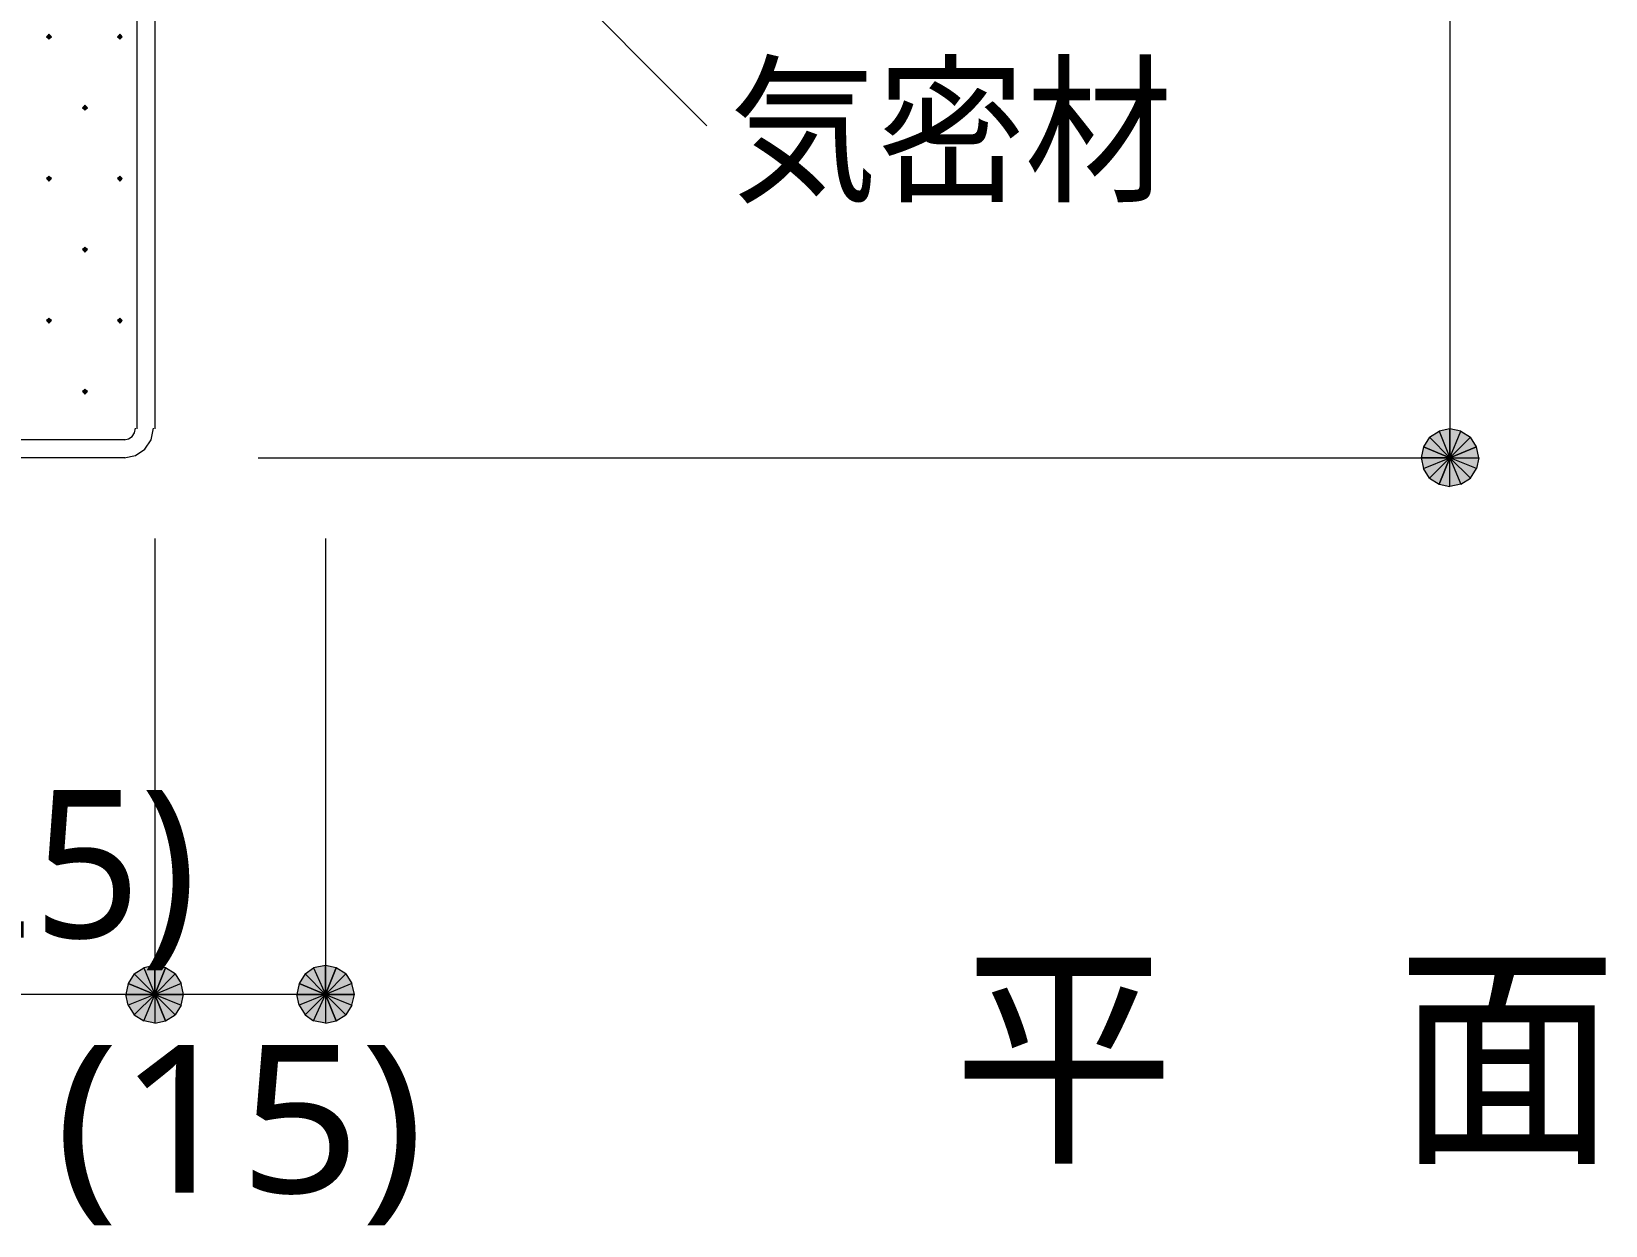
# Model space of a CAD drawing. Header units: millimetres. Extents: x 0 to 420, y 0 to 297.
# Drawn here: x 253.99 to 281.69, y 208.32 to 229.33 of the extents above; entities that cross this region are included whole.
import ezdxf
from ezdxf.enums import TextEntityAlignment as Align

# ---------------------------------------------------------------- set-up
doc = ezdxf.new("R2010")
doc.units = ezdxf.units.MM
doc.styles.add('kst32b', font='NotoSansJP-Variable.ttf')

msp = doc.modelspace()

# ---------------------------------------------------------------- hatches: boundary and pattern name
for points in [[(254.296, 229.277), (254.275, 229.256), (254.254, 229.235), (254.275, 229.214), (254.296, 229.193), (254.318, 229.214), (254.339, 229.235), (254.318, 229.256), (254.296, 229.277)], [(255.545, 229.277), (255.524, 229.256), (255.503, 229.235), (255.524, 229.214), (255.545, 229.193), (255.566, 229.214), (255.587, 229.235), (255.566, 229.256), (255.545, 229.277)], [(254.931, 228.029), (254.91, 228.007), (254.889, 227.986), (254.91, 227.965), (254.931, 227.944), (254.953, 227.965), (254.974, 227.986), (254.953, 228.007), (254.931, 228.029)], [(254.296, 226.78), (254.275, 226.758), (254.254, 226.737), (254.275, 226.716), (254.296, 226.695), (254.318, 226.716), (254.339, 226.737), (254.318, 226.758), (254.296, 226.78)], [(255.545, 226.78), (255.524, 226.758), (255.503, 226.737), (255.524, 226.716), (255.545, 226.695), (255.566, 226.716), (255.587, 226.737), (255.566, 226.758), (255.545, 226.78)], [(254.931, 225.531), (254.91, 225.51), (254.889, 225.488), (254.91, 225.467), (254.931, 225.446), (254.953, 225.467), (254.974, 225.488), (254.953, 225.51), (254.931, 225.531)], [(254.296, 224.282), (254.275, 224.261), (254.254, 224.24), (254.275, 224.218), (254.296, 224.197), (254.318, 224.218), (254.339, 224.24), (254.318, 224.261), (254.296, 224.282)], [(255.545, 224.282), (255.524, 224.261), (255.503, 224.24), (255.524, 224.218), (255.545, 224.197), (255.566, 224.218), (255.587, 224.24), (255.566, 224.261), (255.545, 224.282)], [(254.931, 223.033), (254.91, 223.012), (254.889, 222.991), (254.91, 222.97), (254.931, 222.948), (254.953, 222.97), (254.974, 222.991), (254.953, 223.012), (254.931, 223.033)], [(278.49, 222.017), (278.448, 221.827), (278.955, 221.827), (278.49, 222.017)], [(256.35, 212.852), (256.159, 212.894), (256.159, 212.386), (256.35, 212.852)], [(259.355, 212.852), (259.165, 212.894), (259.165, 212.386), (259.355, 212.852)]]:
    msp.add_hatch(color=7).paths.add_polyline_path(points)
h = msp.add_hatch(color=7)
h.paths.add_polyline_path([(278.955, 222.335), (278.765, 222.292), (278.955, 221.827), (278.955, 222.335)])
h.paths.add_polyline_path([(278.765, 222.292), (278.955, 221.827), (278.596, 222.187), (278.765, 222.292)])
h.paths.add_polyline_path([(278.955, 221.827), (278.596, 222.187), (278.49, 222.017), (278.955, 221.827)])
h = msp.add_hatch(color=7)
h.paths.add_polyline_path([(279.421, 222.017), (279.315, 222.187), (278.955, 221.827), (279.421, 222.017)])
h.paths.add_polyline_path([(279.315, 222.187), (278.955, 221.827), (279.146, 222.292), (279.315, 222.187)])
h.paths.add_polyline_path([(278.955, 221.827), (279.146, 222.292), (278.955, 222.335), (278.955, 221.827)])
h = msp.add_hatch(color=7)
h.paths.add_polyline_path([(279.315, 221.467), (279.421, 221.636), (278.955, 221.827), (279.315, 221.467)])
h.paths.add_polyline_path([(279.421, 221.636), (278.955, 221.827), (279.464, 221.827), (279.421, 221.636)])
h.paths.add_polyline_path([(278.955, 221.827), (279.464, 221.827), (279.421, 222.017), (278.955, 221.827)])
h = msp.add_hatch(color=7)
h.paths.add_polyline_path([(278.448, 221.827), (278.49, 221.636), (278.955, 221.827), (278.448, 221.827)])
h.paths.add_polyline_path([(278.49, 221.636), (278.955, 221.827), (278.596, 221.467), (278.49, 221.636)])
h.paths.add_polyline_path([(278.955, 221.827), (278.596, 221.467), (278.765, 221.361), (278.955, 221.827)])
h = msp.add_hatch(color=7)
h.paths.add_polyline_path([(278.765, 221.361), (278.955, 221.319), (278.955, 221.827), (278.765, 221.361)])
h.paths.add_polyline_path([(278.955, 221.319), (278.955, 221.827), (279.146, 221.361), (278.955, 221.319)])
h.paths.add_polyline_path([(278.955, 221.827), (279.146, 221.361), (279.315, 221.467), (278.955, 221.827)])
h = msp.add_hatch(color=7)
h.paths.add_polyline_path([(256.159, 212.894), (255.969, 212.852), (256.159, 212.386), (256.159, 212.894)])
h.paths.add_polyline_path([(255.969, 212.852), (256.159, 212.386), (255.799, 212.746), (255.969, 212.852)])
h.paths.add_polyline_path([(256.159, 212.386), (255.799, 212.746), (255.693, 212.577), (256.159, 212.386)])
h = msp.add_hatch(color=7)
h.paths.add_polyline_path([(256.667, 212.386), (256.625, 212.577), (256.159, 212.386), (256.667, 212.386)])
h.paths.add_polyline_path([(256.625, 212.577), (256.159, 212.386), (256.519, 212.746), (256.625, 212.577)])
h.paths.add_polyline_path([(256.159, 212.386), (256.519, 212.746), (256.35, 212.852), (256.159, 212.386)])
h = msp.add_hatch(color=7)
h.paths.add_polyline_path([(259.165, 212.894), (258.953, 212.852), (259.165, 212.386), (259.165, 212.894)])
h.paths.add_polyline_path([(258.953, 212.852), (259.165, 212.386), (258.805, 212.746), (258.953, 212.852)])
h.paths.add_polyline_path([(259.165, 212.386), (258.805, 212.746), (258.699, 212.577), (259.165, 212.386)])
h = msp.add_hatch(color=7)
h.paths.add_polyline_path([(259.673, 212.386), (259.63, 212.577), (259.165, 212.386), (259.673, 212.386)])
h.paths.add_polyline_path([(259.63, 212.577), (259.165, 212.386), (259.525, 212.746), (259.63, 212.577)])
h.paths.add_polyline_path([(259.165, 212.386), (259.525, 212.746), (259.355, 212.852), (259.165, 212.386)])
h = msp.add_hatch(color=7)
h.paths.add_polyline_path([(255.693, 212.577), (255.651, 212.386), (256.159, 212.386), (255.693, 212.577)])
h.paths.add_polyline_path([(255.651, 212.386), (256.159, 212.386), (255.693, 212.196), (255.651, 212.386)])
h.paths.add_polyline_path([(256.159, 212.386), (255.693, 212.196), (255.799, 212.026), (256.159, 212.386)])
h = msp.add_hatch(color=7)
h.paths.add_polyline_path([(258.699, 212.577), (258.657, 212.386), (259.165, 212.386), (258.699, 212.577)])
h.paths.add_polyline_path([(258.657, 212.386), (259.165, 212.386), (258.699, 212.196), (258.657, 212.386)])
h.paths.add_polyline_path([(259.165, 212.386), (258.699, 212.196), (258.805, 212.026), (259.165, 212.386)])
h = msp.add_hatch(color=7)
h.paths.add_polyline_path([(255.799, 212.026), (255.969, 211.921), (256.159, 212.386), (255.799, 212.026)])
h.paths.add_polyline_path([(255.969, 211.921), (256.159, 212.386), (256.159, 211.878), (255.969, 211.921)])
h.paths.add_polyline_path([(256.159, 212.386), (256.159, 211.878), (256.35, 211.921), (256.159, 212.386)])
h = msp.add_hatch(color=7)
h.paths.add_polyline_path([(256.35, 211.921), (256.519, 212.026), (256.159, 212.386), (256.35, 211.921)])
h.paths.add_polyline_path([(256.519, 212.026), (256.159, 212.386), (256.625, 212.196), (256.519, 212.026)])
h.paths.add_polyline_path([(256.159, 212.386), (256.625, 212.196), (256.667, 212.386), (256.159, 212.386)])
h = msp.add_hatch(color=7)
h.paths.add_polyline_path([(258.805, 212.026), (258.953, 211.921), (259.165, 212.386), (258.805, 212.026)])
h.paths.add_polyline_path([(258.953, 211.921), (259.165, 212.386), (259.165, 211.878), (258.953, 211.921)])
h.paths.add_polyline_path([(259.165, 212.386), (259.165, 211.878), (259.355, 211.921), (259.165, 212.386)])
h = msp.add_hatch(color=7)
h.paths.add_polyline_path([(259.355, 211.921), (259.525, 212.026), (259.165, 212.386), (259.355, 211.921)])
h.paths.add_polyline_path([(259.525, 212.026), (259.165, 212.386), (259.63, 212.196), (259.525, 212.026)])
h.paths.add_polyline_path([(259.165, 212.386), (259.63, 212.196), (259.673, 212.386), (259.165, 212.386)])

# ---------------------------------------------------------------- linework, layer by layer
at = {"lineweight": 13}
for points in [[(278.955, 245.83), (278.955, 221.827)], [(257.26, 236.305), (265.875, 227.669)], [(255.841, 230.23), (255.841, 222.335)], [(256.159, 230.23), (256.159, 222.335)], [(255.619, 222.144), (255.698, 222.16), (255.761, 222.203), (255.805, 222.267), (255.82, 222.345)], [(255.619, 221.827), (255.821, 221.867), (255.986, 221.979), (256.097, 222.143), (256.138, 222.345)], [(255.63, 222.144), (251.672, 222.144)], [(255.63, 221.827), (251.672, 221.827)], [(257.979, 221.827), (278.955, 221.827)], [(256.159, 220.408), (256.159, 212.386)], [(259.165, 220.408), (259.165, 212.386)], [(259.165, 212.386), (256.159, 212.386), (251.164, 212.386), (246.147, 212.386)]]:
    msp.add_lwpolyline(points, dxfattribs=at)
at = {"lineweight": 0}
for points in [[(254.296, 229.277), (254.275, 229.256), (254.254, 229.235), (254.275, 229.214), (254.296, 229.193), (254.318, 229.214), (254.339, 229.235), (254.318, 229.256)], [(255.545, 229.277), (255.524, 229.256), (255.503, 229.235), (255.524, 229.214), (255.545, 229.193), (255.566, 229.214), (255.587, 229.235), (255.566, 229.256)], [(254.931, 228.029), (254.91, 228.007), (254.889, 227.986), (254.91, 227.965), (254.931, 227.944), (254.953, 227.965), (254.974, 227.986), (254.953, 228.007)], [(254.296, 226.78), (254.275, 226.758), (254.254, 226.737), (254.275, 226.716), (254.296, 226.695), (254.318, 226.716), (254.339, 226.737), (254.318, 226.758)], [(255.545, 226.78), (255.524, 226.758), (255.503, 226.737), (255.524, 226.716), (255.545, 226.695), (255.566, 226.716), (255.587, 226.737), (255.566, 226.758)], [(254.931, 225.531), (254.91, 225.51), (254.889, 225.488), (254.91, 225.467), (254.931, 225.446), (254.953, 225.467), (254.974, 225.488), (254.953, 225.51)], [(254.296, 224.282), (254.275, 224.261), (254.254, 224.24), (254.275, 224.218), (254.296, 224.197), (254.318, 224.218), (254.339, 224.24), (254.318, 224.261)], [(255.545, 224.282), (255.524, 224.261), (255.503, 224.24), (255.524, 224.218), (255.545, 224.197), (255.566, 224.218), (255.587, 224.24), (255.566, 224.261)], [(254.931, 223.033), (254.91, 223.012), (254.889, 222.991), (254.91, 222.97), (254.931, 222.948), (254.953, 222.97), (254.974, 222.991), (254.953, 223.012)], [(278.765, 222.292), (278.955, 221.827), (278.596, 222.187)], [(278.955, 222.335), (278.765, 222.292), (278.955, 221.827)], [(278.955, 221.827), (279.146, 222.292), (278.955, 222.335)], [(279.315, 222.187), (278.955, 221.827), (279.146, 222.292)], [(278.49, 222.017), (278.448, 221.827), (278.955, 221.827)], [(278.955, 221.827), (278.596, 222.187), (278.49, 222.017)], [(279.421, 222.017), (279.315, 222.187), (278.955, 221.827)], [(278.955, 221.827), (279.464, 221.827), (279.421, 222.017)], [(278.448, 221.827), (278.49, 221.636), (278.955, 221.827)], [(278.49, 221.636), (278.955, 221.827), (278.596, 221.467)], [(278.955, 221.827), (278.596, 221.467), (278.765, 221.361)], [(278.765, 221.361), (278.955, 221.319), (278.955, 221.827)], [(278.955, 221.319), (278.955, 221.827), (279.146, 221.361)], [(278.955, 221.827), (279.146, 221.361), (279.315, 221.467)], [(279.315, 221.467), (279.421, 221.636), (278.955, 221.827)], [(279.421, 221.636), (278.955, 221.827), (279.464, 221.827)], [(255.969, 212.852), (256.159, 212.386), (255.799, 212.746)], [(256.159, 212.894), (255.969, 212.852), (256.159, 212.386)], [(256.35, 212.852), (256.159, 212.894), (256.159, 212.386)], [(256.159, 212.386), (256.519, 212.746), (256.35, 212.852)], [(258.953, 212.852), (259.165, 212.386), (258.805, 212.746)], [(259.165, 212.894), (258.953, 212.852), (259.165, 212.386)], [(259.355, 212.852), (259.165, 212.894), (259.165, 212.386)], [(259.165, 212.386), (259.525, 212.746), (259.355, 212.852)], [(255.693, 212.577), (255.651, 212.386), (256.159, 212.386)], [(256.159, 212.386), (255.799, 212.746), (255.693, 212.577)], [(256.625, 212.577), (256.159, 212.386), (256.519, 212.746)], [(256.667, 212.386), (256.625, 212.577), (256.159, 212.386)], [(258.699, 212.577), (258.657, 212.386), (259.165, 212.386)], [(259.165, 212.386), (258.805, 212.746), (258.699, 212.577)], [(259.63, 212.577), (259.165, 212.386), (259.525, 212.746)], [(259.673, 212.386), (259.63, 212.577), (259.165, 212.386)], [(255.651, 212.386), (256.159, 212.386), (255.693, 212.196)], [(256.159, 212.386), (255.693, 212.196), (255.799, 212.026)], [(255.799, 212.026), (255.969, 211.921), (256.159, 212.386)], [(255.969, 211.921), (256.159, 212.386), (256.159, 211.878)], [(256.159, 212.386), (256.159, 211.878), (256.35, 211.921)], [(256.35, 211.921), (256.519, 212.026), (256.159, 212.386)], [(256.519, 212.026), (256.159, 212.386), (256.625, 212.196)], [(256.159, 212.386), (256.625, 212.196), (256.667, 212.386)], [(258.657, 212.386), (259.165, 212.386), (258.699, 212.196)], [(259.165, 212.386), (258.699, 212.196), (258.805, 212.026)], [(258.805, 212.026), (258.953, 211.921), (259.165, 212.386)], [(258.953, 211.921), (259.165, 212.386), (259.165, 211.878)], [(259.165, 212.386), (259.165, 211.878), (259.355, 211.921)], [(259.355, 211.921), (259.525, 212.026), (259.165, 212.386)], [(259.525, 212.026), (259.165, 212.386), (259.63, 212.196)], [(259.165, 212.386), (259.63, 212.196), (259.673, 212.386)]]:
    msp.add_lwpolyline(points, close=True, dxfattribs=at)

# ---------------------------------------------------------------- texts
at = {"style": 'kst32b'}
for s, height, p, p2 in [('気密材', 2.0791, (266.277, 226.547), (274.073, 226.547)), ('(25)(25)', 2.5989, (245.406, 213.381), (256.899, 213.381)), ('平\u3000面', 3.1187, (270.214, 209.74), (281.909, 209.74)), ('(15)', 2.5989, (254.402, 208.894), (260.899, 208.894))]:
    msp.add_text(s, height=height, dxfattribs=at).set_placement(p, p2, align=Align.FIT)

doc.saveas('drawing.dxf')
